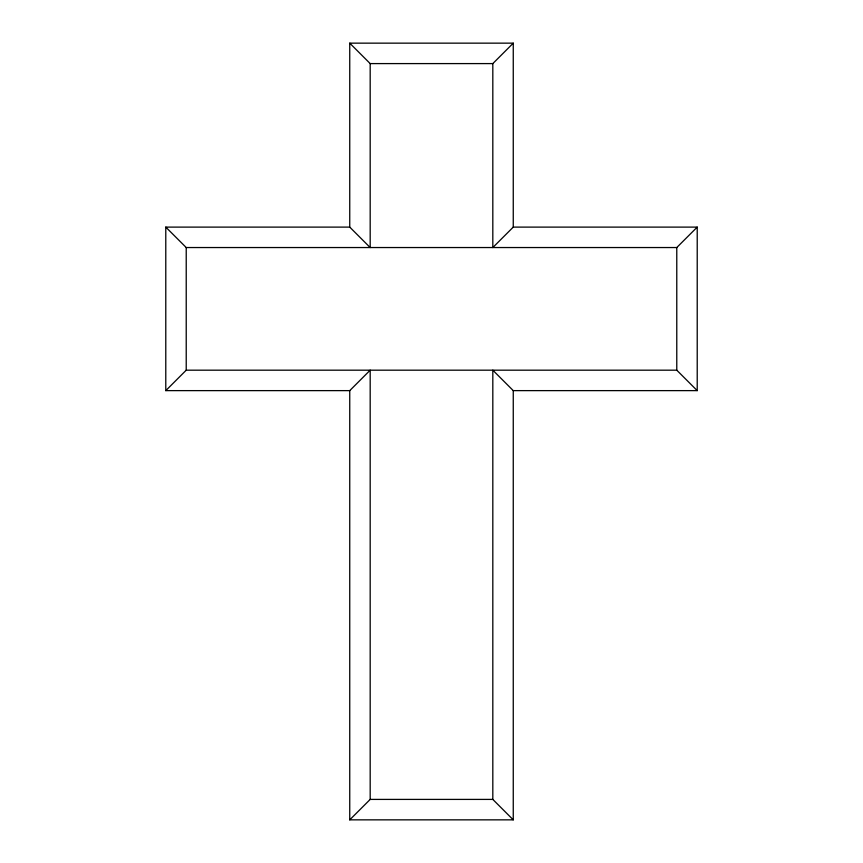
<?xml version="1.0" encoding="UTF-8"?>
<svg xmlns="http://www.w3.org/2000/svg" width="863" height="863" viewBox="0 0 863 863"><rect width="100%" height="100%" fill="white"/><g stroke="black" fill="none" stroke-linecap="round" stroke-linejoin="round"><path stroke-width="1.29" d="M349.742 227.109L165.782 227.109L165.782 390.626L186.225 370.184L676.775 370.184L697.218 390.626L697.218 227.109L513.258 227.109L492.816 247.541L492.816 63.592L513.258 43.15L349.742 43.15L349.742 227.109L370.184 247.541L370.184 63.592L349.742 43.15M349.742 819.85L349.742 390.626L370.184 370.184L370.184 799.408L349.742 819.85L513.258 819.85L513.258 390.626L492.816 370.184L492.816 799.408L513.258 819.85M165.782 227.109L186.225 247.541L676.775 247.541L697.218 227.109M370.184 63.592L492.816 63.592M165.782 390.626L349.742 390.626M513.258 390.626L697.218 390.626M370.184 799.408L492.816 799.408M676.775 247.541L676.775 370.184M513.258 43.15L513.258 227.109M186.225 247.541L186.225 370.184"/></g></svg>
